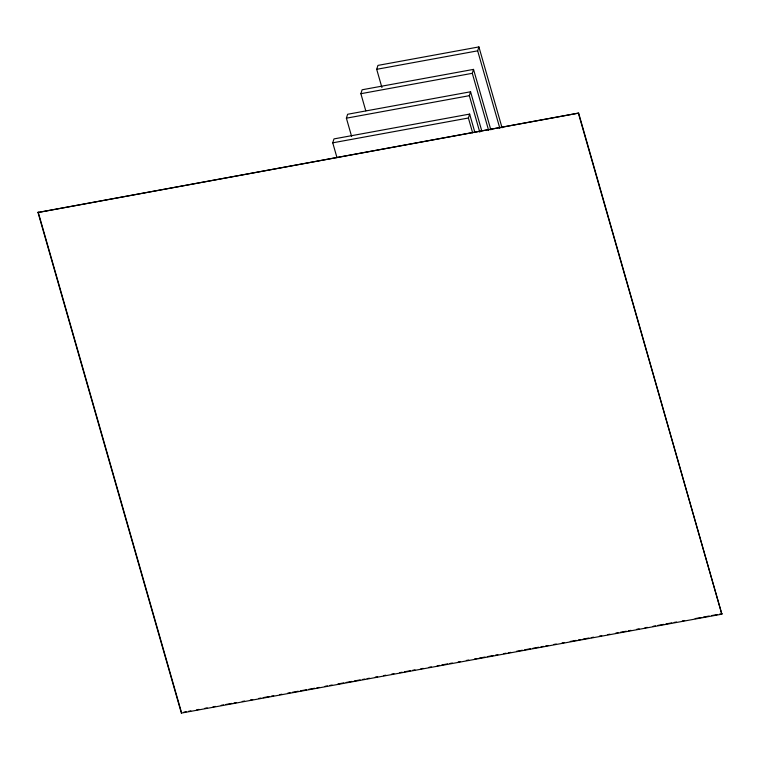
<?xml version="1.0" encoding="UTF-8"?>
<svg xmlns="http://www.w3.org/2000/svg" width="760" height="760" viewBox="0 0 760 760"><rect width="100%" height="100%" fill="white"/><g stroke="black" fill="none" stroke-linecap="round" stroke-linejoin="round"><path stroke-width="1.14" d="M38 212.486L578.635 113.097L721.848 614.175L181.364 713.079L38 212.486L578.635 113.097M336.984 157.652L332.738 142.823L333.972 138.909L469.642 114.085L474.867 132.325M351.623 136.439L346.389 118.18L347.624 114.266L470.573 91.77L481.678 130.568M365.778 110.817L360.876 93.698L362.111 89.775L473.527 69.388L490.846 129.865M381.919 87.533L376.694 69.312L377.938 65.398L478.904 46.92L502.056 127.775M181.364 713.079L181.516 712.595M499.842 128.279L477.669 50.834L478.904 46.92M488.623 130.359L472.292 73.311L473.527 69.388M479.788 132.202L469.338 95.684L470.573 91.77M472.644 132.829L468.397 117.999L469.642 114.085M376.694 69.312L477.669 50.834M360.876 93.698L472.292 73.311M346.389 118.18L469.338 95.684M332.738 142.823L468.397 117.999M183.853 712.167L186.181 711.74M188.518 711.312L190.855 710.885M196.688 709.821L199.025 709.394M204.868 708.32L207.195 707.892M213.037 706.828L215.365 706.401M221.207 705.327L223.544 704.9M225.872 704.472L231.714 703.408M234.042 702.981L236.379 702.553M242.221 701.489L244.549 701.062M250.391 699.989L252.728 699.561M258.562 698.497L260.898 698.069M263.226 697.642L269.069 696.568M271.405 696.15L273.733 695.723M279.576 694.649L281.912 694.222M287.745 693.158L290.082 692.731M292.41 692.303L298.252 691.23M300.589 690.802L306.423 689.738M308.76 689.311L314.592 688.246M316.93 687.819L319.266 687.392M325.099 686.318L327.437 685.89M329.773 685.463L332.101 685.035M337.944 683.971L343.776 682.898M346.113 682.47L351.947 681.406M354.284 680.979L360.116 679.915M362.453 679.487L364.791 679.06M367.127 678.632L369.455 678.205M375.298 677.131L377.634 676.704M383.467 675.64L385.805 675.212M391.637 674.139L393.974 673.711M399.808 672.647L402.144 672.22M404.481 671.792L410.315 670.728M412.651 670.301L414.988 669.873M420.822 668.8L423.159 668.372M428.991 667.308L431.328 666.881M437.161 665.817L439.498 665.389M441.835 664.962L447.668 663.889M450.005 663.461L452.342 663.033M458.175 661.969L460.512 661.542M466.345 660.468L468.683 660.041M474.525 658.977L476.852 658.549M479.19 658.122L485.032 657.058M487.359 656.63L493.202 655.557M495.529 655.13L497.867 654.702M503.709 653.638L506.036 653.211M508.373 652.783L510.711 652.356M516.543 651.282L522.386 650.218M524.714 649.79L530.556 648.726M532.893 648.299L538.726 647.225M541.063 646.798L543.39 646.37M545.727 645.943L548.064 645.515M553.897 644.452L556.234 644.024M562.077 642.96L564.404 642.533M570.247 641.459L576.08 640.395M578.417 639.967L580.754 639.54M583.082 639.112L588.924 638.039M591.261 637.611L593.589 637.184M599.431 636.12L601.758 635.692M607.601 634.628L609.938 634.201M615.771 633.128L618.108 632.7M620.445 632.272L626.278 631.208M628.615 630.781L630.942 630.353M636.785 629.28L639.122 628.852M644.955 627.788L647.292 627.361M653.125 626.297L655.462 625.869M657.799 625.442L663.632 624.369M665.969 623.941L671.802 622.877M674.139 622.45L676.476 622.022M682.309 620.948L684.646 620.521M695.153 618.602L700.986 617.538M703.323 617.111L709.156 616.037M711.493 615.609L717.326 614.545M719.663 614.118L722 613.69M578.483 113.582L721.848 614.175M38.152 212.002L181.193 711.455"/></g></svg>
